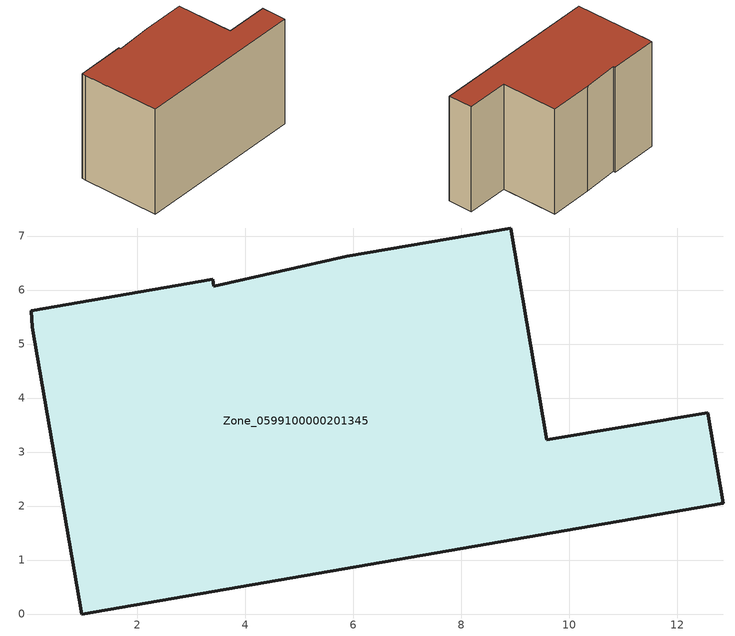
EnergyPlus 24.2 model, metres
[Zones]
Zone_0599100000201345
 floor ground (C_G): 0.05,5.31 0.03,5.62 3.39,6.2 3.42,6.07 5.88,6.63 8.91,7.15 9.58,3.23 12.56,3.73 12.85,2.05 0.97,0 z0
 wall outside (C_F): 12.85,2.05 12.56,3.73 9.58,3.23 8.91,7.15 5.88,6.63 3.42,6.07 3.39,6.2 0.03,5.62 0.05,5.31 0.97,0 12.85,2.05 z0:7.69
 roof outside (C_R): 0.03,5.62 0.05,5.31 0.97,0 12.85,2.05 12.56,3.73 9.58,3.23 8.91,7.15 5.88,6.63 3.42,6.07 3.39,6.2 z7.69
[BUILDING]
Pand.0599100000201345: North Axis=0; Terrain=City; Loads Convergence Tolerance Value=0.04; Temperature Convergence Tolerance Value=0.4; Solar Distribution=FullExterior; Maximum Number of Warmup Days=25; Minimum Number of Warmup Days=1
[Site:Location]
Rotterdam.The.Hague.AP_ZH_NLD Design_Conditions: Latitude=51.96; Longitude=4.45; Time Zone=1; Elevation=-4.5
[SITE:GROUNDTEMPERATURE:BUILDINGSURFACE]
18, 18, 18, 18, 18, 18, 18, 18, 18, 18, 18, 18
[MATERIAL] Thermal Absorptance=0.9; Solar Absorptance=0.7; Visible Absorptance=0.7
Name | Roughness | Thickness | Conductivity | Density | Specific Heat
G.TI.1975-1991 | MediumSmooth | 0.15 | 0.288461 | 540 | 1210
F.TI.1975-1991 | Rough | 0.3 | 0.230769 | 1920 | 840
R.TI.1975-1991 | MediumRough | 0.2 | 0.153846 | 1500 | 1000
[CONSTRUCTION]
C_G: G.TI.1975-1991
C_F: F.TI.1975-1991
C_R: R.TI.1975-1991
[ZONE]
Zone_0599100000201345: Type=1; Multiplier=1; Ceiling Height=Autocalculate; Volume=Autocalculate; Floor Area=autocalculate; Part of Total Floor Area=Yes
[ZONEINFILTRATION:DESIGNFLOWRATE]
Infil_Zone_0599100000201345: Zone or ZoneList or Space or SpaceList=Zone_0599100000201345; Schedule=AlwaysOn; Design Flow Rate Calculation Method=Flow/Area; Flow Rate per Floor Area=0.003; Constant Term Coefficient=1; Temperature Term Coefficient=0; Velocity Term Coefficient=0; Velocity Squared Term Coefficient=0
[HVACTEMPLATE:ZONE:IDEALLOADSAIRSYSTEM]
Zone_0599100000201345: Maximum Heating Supply Air Temperature=50; Minimum Cooling Supply Air Temperature=13; Maximum Heating Supply Air Humidity Ratio=0.0156; Minimum Cooling Supply Air Humidity Ratio=0.0077; Heating Limit=NoLimit; Cooling Limit=NoLimit; Dehumidification Control Type=ConstantSensibleHeatRatio; Cooling Sensible Heat Ratio=0.7; Dehumidification Setpoint=60; Humidification Control Type=None; Humidification Setpoint=30; Outdoor Air Method=None; Outdoor Air Flow Rate per Person=0.00944; Outdoor Air Flow Rate per Zone Floor Area=0; Outdoor Air Flow Rate per Zone=0; Demand Controlled Ventilation Type=None; Outdoor Air Economizer Type=NoEconomizer; Heat Recovery Type=None; Sensible Heat Recovery Effectiveness=0.7; Latent Heat Recovery Effectiveness=0.65
[ZONECONTROL:THERMOSTAT]
ThermostatControl_Zone_0599100000201345: Zone or ZoneList=Zone_0599100000201345; Control Type Schedule=DualSetpointControlType; Control 1=Thermostat_Zone_0599100000201345; Temperature Difference Between Cutout And Setpoint=0
[THERMOSTATSETPOINT:DUALSETPOINT]
Thermostat_Zone_0599100000201345: Heating Setpoint Temperature Schedule=HeatingSetpoint_Zone_0599100000201345; Cooling Setpoint Temperature Schedule=CoolingSetpoint_Zone_0599100000201345
[SCHEDULE:COMPACT]
HeatingSetpoint_Zone_0599100000201345: Through: 12/31, For: AllDays, Until: 24:00, 21
CoolingSetpoint_Zone_0599100000201345: Through: 12/31, For: AllDays, Until: 24:00, 24
DualSetpointControlType: Through: 12/31, For: AllDays, Until: 24:00, 4
AlwaysOn: Through: 12/31, For: AllDays, Until: 24:00, 1
